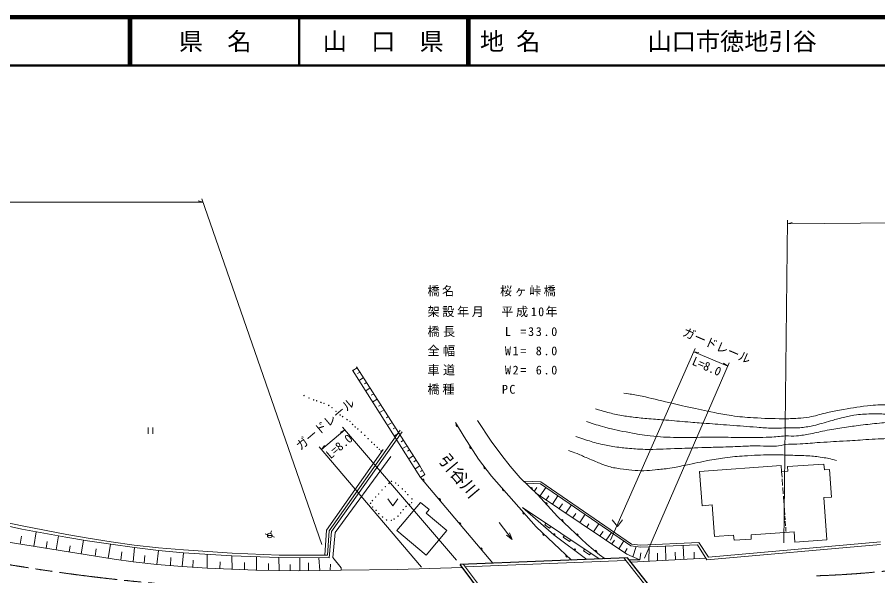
# Model space of a CAD drawing. Units: millimetres, scale not verified. Extents: x 40000 to 680000, y 20000 to 380000.
# Drawn here: x 274694 to 452642, y 264420 to 380000 of the extents above; entities that cross this region are included whole.
import ezdxf
from ezdxf.enums import TextEntityAlignment as Align

# ---------------------------------------------------------------- set-up
doc = ezdxf.new("R2010")
doc.units = ezdxf.units.MM
doc.header["$LTSCALE"] = 1000
doc.linetypes.add('CHAIN', pattern=[18.5, 12, -1.5, 3.5, -1.5])
for name, color, linetype, lineweight in [('M-BGD', 7, 'Continuous', 13), ('M-BMK', 2, 'CHAIN', 13), ('M-STR-HTXT', 7, 'Continuous', 13), ('M-STR-STR1', 1, 'Continuous', 25), ('M-TTL', 2, 'Continuous', 140), ('M-TTL-LINE', 7, 'Continuous', 50)]:
    doc.layers.add(name, color=color, linetype=linetype, lineweight=lineweight)
doc.layers.add('M-BMK-HTXT', color=7, linetype='Continuous')
doc.layers.add('M-TTL-TXT', color=7, linetype='Continuous')
doc.styles.add('ＭＳ ゴシック', font='')
doc.styles.get('ＭＳ ゴシック').set_extended_font_data('MS Gothic')

msp = doc.modelspace()

# ---------------------------------------------------------------- linework, layer by layer
at = {"layer": 'M-BGD'}
for p, q in [((344047, 307000), (358116, 284776)), ((344999, 307437), (344123, 306880)), ((357954, 287190), (344879, 307625)), ((345546, 306583), (345055, 306279)), ((346275, 305443), (345418, 304833)), ((346925, 304427), (346485, 304134)), ((347648, 303297), (346788, 302669)), ((348419, 302093), (347915, 301799)), ((349124, 300991), (348213, 300419)), ((349881, 299808), (349387, 299486)), ((350558, 298750), (349629, 298183)), ((351418, 297404), (351028, 297110)), ((352213, 296163), (351285, 295567)), ((365311, 296145), (367125, 293159)), ((369848, 296530), (372719, 292272)), ((301749, 295087), (301749, 293787)), ((302724, 293787), (302724, 295087)), ((339179, 273735), (353890, 294544)), ((339694, 273562), (354275, 294183)), ((352895, 295096), (352458, 294817)), ((353622, 293961), (352689, 293349)), ((354573, 292474), (354076, 292166)), ((367125, 293159), (370048, 288532)), ((372719, 292272), (374927, 289306)), ((338643, 273832), (350349, 290528)), ((355298, 291341), (354336, 290746)), ((355843, 290489), (355366, 290190)), ((340430, 273347), (351947, 289075)), ((356618, 289277), (355671, 288639)), ((357216, 288343), (356698, 287989)), ((370048, 288532), (372782, 285062)), ((374927, 289306), (376630, 287098)), ((357954, 287190), (356971, 286585)), ((358966, 285365), (357954, 287190)), ((376630, 287098), (378681, 284701)), ((415791, 286010), (432664, 287236)), ((432664, 287236), (432755, 285990)), ((433951, 287001), (441503, 287550)), ((433951, 287001), (434018, 286081)), ((441503, 287550), (441591, 286343)), ((358478, 286246), (358116, 286007)), ((358116, 284776), (358966, 285365)), ((358116, 284776), (373049, 267003)), ((372782, 285062), (382014, 274547)), ((415791, 286010), (416307, 278916)), ((432755, 285990), (434018, 286081)), ((432755, 285990), (432838, 284850)), ((441591, 286343), (442658, 286421)), ((442658, 286421), (443073, 280710)), ((378681, 284701), (382245, 281231)), ((382987, 283856), (379416, 283985)), ((382896, 283451), (379851, 283561)), ((401602, 270649), (382896, 283451)), ((401683, 270985), (382987, 283856)), ((432864, 284495), (432966, 283083)), ((381565, 281893), (382128, 282723)), ((400761, 268917), (381857, 281608)), ((382245, 281231), (386393, 276720)), ((384027, 282676), (382800, 280976)), ((432995, 282682), (433089, 281392)), ((351319, 280315), (352369, 278915)), ((352369, 278915), (353419, 280315)), ((353174, 273777), (358063, 279604)), ((358063, 279604), (359847, 278108)), ((384043, 280141), (384610, 280943)), ((385370, 279250), (386484, 280995)), ((433126, 280887), (433224, 279532)), ((441453, 280592), (443073, 280710)), ((441453, 280592), (442088, 271852)), ((359227, 277369), (359847, 278108)), ((395043, 267903), (379178, 278578)), ((379178, 278578), (385672, 272863)), ((386746, 278327), (387427, 279296)), ((388131, 277397), (389281, 279081)), ((416307, 278916), (418429, 279070)), ((418429, 279070), (418902, 272558)), ((433263, 278999), (433405, 277053)), ((267306, 275885), (275681, 274087)), ((267446, 276517), (275727, 274745)), ((359227, 277369), (363501, 273784)), ((386393, 276720), (388948, 274260)), ((389588, 276418), (390182, 277340)), ((391002, 275469), (392102, 277150)), ((397748, 276019), (398798, 274619)), ((398798, 274619), (399848, 276019)), ((433427, 276745), (433483, 275974)), ((275681, 274087), (284771, 272421)), ((275727, 274745), (284958, 272974)), ((374335, 275479), (377052, 271929)), ((382014, 274547), (389292, 267667)), ((384009, 275327), (383774, 274977)), ((384778, 274301), (383774, 274977)), ((385013, 274651), (384778, 274301)), ((388948, 274260), (392450, 270979)), ((392448, 274498), (392881, 275188)), ((393863, 273548), (394979, 275181)), ((433501, 275721), (433571, 274768)), ((433593, 274460), (433651, 273657)), ((275303, 270974), (275571, 272606)), ((278162, 270511), (278634, 273546)), ((282726, 269772), (283205, 272708)), ((284771, 272421), (289256, 271663)), ((284958, 272974), (289347, 272204)), ((326462, 272903), (325955, 273074)), ((326437, 272751), (327391, 272751)), ((327245, 273708), (327070, 273202)), ((327873, 272429), (327366, 272599)), ((338332, 268709), (338643, 273832)), ((338822, 268709), (339179, 273735)), ((339188, 268106), (339694, 273562)), ((339952, 268214), (340430, 273347)), ((353174, 273777), (359232, 268695)), ((359232, 268695), (363501, 273784)), ((377052, 271929), (375856, 272844)), ((377052, 271929), (376481, 273322)), ((385672, 272863), (392449, 267796)), ((387844, 272747), (387608, 272397)), ((388901, 271527), (387608, 272397)), ((395176, 272666), (395832, 273565)), ((396497, 271779), (397579, 273402)), ((418902, 272558), (422840, 272844)), ((422840, 272844), (422919, 271760)), ((426430, 272866), (435343, 273514)), ((426430, 272866), (426492, 272019)), ((433663, 273502), (433671, 273393)), ((435343, 273514), (435498, 271372)), ((272426, 271440), (294728, 267828)), ((280692, 270101), (280860, 271533)), ((285466, 269328), (285676, 270650)), ((287906, 268933), (288389, 271809)), ((289256, 271663), (294042, 270933)), ((289347, 272204), (294146, 271460)), ((293508, 268026), (293961, 270945)), ((294042, 270933), (298961, 270255)), ((294146, 271460), (298907, 270781)), ((298907, 270781), (303891, 270202)), ((389137, 271877), (388901, 271527)), ((392450, 270979), (395086, 268787)), ((397649, 271006), (398233, 271812)), ((399105, 270029), (400117, 271665)), ((403621, 270312), (401602, 270649)), ((403575, 270733), (401683, 270985)), ((415636, 271322), (403575, 270733)), ((415370, 270845), (403621, 270312)), ((408833, 267625), (408730, 270544)), ((412539, 267815), (412416, 270711)), ((417301, 267755), (415370, 270845)), ((417613, 268294), (415636, 271322)), ((453228, 270892), (417301, 267755)), ((453189, 271471), (417613, 268294)), ((422919, 271760), (426492, 272019)), ((435498, 271372), (442088, 271852)), ((290783, 268467), (291018, 269977)), ((296088, 267654), (296331, 269389)), ((298671, 267323), (298961, 270255)), ((298961, 270255), (303882, 269640)), ((303592, 266756), (303882, 269640)), ((303882, 269640), (309085, 269177)), ((303891, 270202), (309085, 269761)), ((308829, 266314), (309085, 269177)), ((309085, 269761), (319138, 269130)), ((309085, 269177), (319062, 268548)), ((313939, 265967), (313943, 268871)), ((319138, 269130), (328854, 268709)), ((328854, 268709), (338822, 268709)), ((392008, 269945), (391772, 269595)), ((393045, 268738), (391772, 269595)), ((393281, 269088), (393045, 268738)), ((395086, 268787), (396237, 267951)), ((400306, 269223), (400808, 270039)), ((403425, 267753), (400761, 268917)), ((402014, 268370), (402681, 270469)), ((403425, 267753), (403615, 269148)), ((405329, 267445), (405346, 270390)), ((407072, 267535), (407063, 269119)), ((410796, 267726), (410734, 269278)), ((414665, 267925), (414646, 269320)), ((294728, 267828), (298671, 267323)), ((298671, 267323), (303592, 266756)), ((300972, 267058), (301116, 268651)), ((306373, 266521), (306486, 268193)), ((311029, 266165), (311070, 267688)), ((316624, 265858), (316650, 267337)), ((319062, 268548), (328809, 268201)), ((319145, 265755), (319062, 268548)), ((321723, 265651), (321708, 267162)), ((324152, 265556), (324152, 268367)), ((326680, 265529), (326680, 266974)), ((328809, 268201), (339188, 268106)), ((328853, 265506), (328809, 268201)), ((333102, 265465), (333102, 268162)), ((334924, 265491), (334938, 267072)), ((337252, 265524), (337097, 268125)), ((341705, 266097), (339952, 268214)), ((367343, 266264), (400503, 267620)), ((400114, 268110), (407065, 259344)), ((401244, 267722), (403425, 267753)), ((401615, 267255), (417116, 268050)), ((303592, 266756), (308829, 266314)), ((308829, 266314), (313939, 265967)), ((313939, 265967), (324033, 265557)), ((324033, 265557), (332929, 265462)), ((331138, 265481), (331139, 266749)), ((332929, 265462), (341698, 265588)), ((339425, 265556), (339452, 266833)), ((341698, 265588), (341705, 266097)), ((341698, 265588), (353354, 265691)), ((353354, 265691), (366714, 266130)), ((366971, 266754), (373895, 257613))]:
    msp.add_line(p, q, dxfattribs=at)
for centre, radius in [((333994, 301719), 51), ((335030, 301212), 51), ((335977, 300813), 51), ((336600, 300638), 51), ((337485, 300283), 51), ((338145, 300109), 51), ((339118, 299673), 51), ((339803, 299205), 51), ((340613, 298439), 51), ((341473, 297691), 51), ((341971, 297367), 51), ((342915, 296757), 51), ((343514, 296373), 51), ((344037, 295728), 51), ((344579, 295205), 51), ((345112, 294784), 51), ((345841, 294149), 51), ((346561, 293485), 51), ((347252, 292803), 51), ((348000, 292065), 51), ((348533, 291578), 51), ((349131, 291008), 51), ((349589, 290597), 51), ((349944, 290242), 51), ((351542, 283532), 51), ((352074, 283952), 51), ((352958, 283630), 51), ((353504, 283153), 51), ((349432, 281343), 51), ((350140, 282158), 51), ((350827, 282873), 51), ((354332, 282410), 51), ((354962, 281821), 51), ((355453, 281191), 51), ((347760, 279439), 51), ((348155, 279985), 51), ((348797, 280714), 51), ((356266, 279564), 51), ((356336, 280335), 51), ((348177, 278667), 51), ((348906, 277980), 51), ((354514, 278106), 51), ((355117, 278765), 51), ((355860, 279200), 51), ((349453, 277265), 51), ((350238, 276578), 51), ((351065, 275961), 51), ((352046, 275891), 51), ((352635, 276185), 51), ((353434, 276760), 51), ((353967, 277433), 51), ((326914, 272751), 477), ((385756, 272990), 138), ((389973, 269857), 138)]:
    msp.add_circle(centre, radius, dxfattribs=at)
at = {"layer": 'M-BGD', "lineweight": 25}
for centre, start, end in [((365701, 295611), 133.95464, 288.59388), ((368520, 291056), 134.96583, 289.60506), ((371441, 286855), 140.91421, 295.55344), ((358585, 284131), 322.71645, 117.35568), ((375268, 282316), 143.96352, 298.60275), ((380975, 282388), 328.45113, 123.09037), ((361984, 280086), 322.71645, 117.35568), ((383995, 279245), 325.28142, 119.92065), ((379488, 277509), 143.96352, 298.60275), ((387321, 275749), 328.76131, 123.40054), ((366175, 275097), 322.71645, 117.35568), ((383629, 273097), 149.29064, 303.92988), ((390438, 272787), 329.54517, 124.1844), ((370563, 269874), 322.71645, 117.35568), ((388383, 268604), 149.29064, 303.92988), ((394263, 269398), 332.93351, 127.57274)]:
    msp.add_arc(centre, 256, start, end, dxfattribs=at)
at = {"layer": 'M-BGD'}
for points, knots in [([(392419, 296355), (394193, 295734), (394709, 295570), (396204, 295156), (398172, 294612), (399306, 294425), (401314, 294052), (402959, 293747), (403877, 293530), (405541, 293358), (407738, 293131), (408979, 293097), (411188, 293043), (413048, 292997), (414090, 293060), (415951, 293074), (417393, 293085), (418200, 293111), (419642, 293106), (421724, 293098), (422890, 293010), (424973, 293011), (427055, 293012), (428223, 293015), (430304, 293106), (431600, 293162), (432319, 293311), (433616, 293358), (434490, 293390), (434984, 293287), (435856, 293358), (436974, 293449), (437590, 293601), (438695, 293800), (440058, 294045), (440804, 294270), (442165, 294525), (443552, 294786), (444333, 294914), (445729, 295125), (447032, 295321), (447765, 295405), (449073, 295566), (450611, 295755), (451472, 295872), (453016, 296008), (454246, 296116), (454936, 296202), (456171, 296197), (457555, 296192), (458330, 296084), (459704, 295913), (461006, 295751), (461735, 295631), (463016, 295345), (464241, 295072), (464894, 294787), (466107, 294462), (467813, 294005), (468769, 293747), (470492, 293358), (472036, 293010), (472909, 292850), (474467, 292569), (475473, 292388), (476038, 292284), (477053, 292159), (477925, 292053), (478415, 292000), (479293, 291970), (480500, 291929), (481178, 291954), (482384, 292002), (483532, 292047), (484174, 292087), (485318, 292191), (486393, 292288), (487002, 292307), (488062, 292506), (489313, 292742), (489998, 292957), (491217, 293327), (492437, 293697), (493098, 293977), (494277, 294462), (496358, 295319), (497540, 295773), (499545, 296796), (500778, 297426), (501452, 297814), (502636, 298531), (503864, 299275), (504562, 299680), (505727, 300519), (507002, 301436), (507678, 302003), (508882, 303011), (509765, 303750), (510279, 304148), (511090, 304967), (511841, 305724), (512206, 306204), (512856, 307049), (513526, 307918), (513820, 308464), (514465, 309351), (515153, 310298), (515630, 310764), (516263, 311749), (517116, 313075), (517371, 313946), (518156, 315313), (519067, 316900), (519636, 317755), (520585, 319319), (521804, 321328), (522394, 322513), (523708, 324461), (524543, 325699), (525087, 326341), (526042, 327490), (527213, 328897), (528034, 329537), (529260, 330896), (530026, 331746), (530436, 332239), (531184, 333104), (532123, 334190), (532670, 334781), (533581, 335891), (534475, 336980), (534884, 337666), (535821, 338719), (537011, 340057), (537742, 340752), (539081, 341940), (540216, 342947), (540895, 343467), (542137, 344339), (543327, 345174), (543768, 345435), (545285, 346322)], [0, 0, 0, 0, 1, 1, 1, 2, 2, 2, 3, 3, 3, 4, 4, 4, 5, 5, 5, 6, 6, 6, 7, 7, 7, 8, 8, 8, 9, 9, 9, 10, 10, 10, 11, 11, 11, 12, 12, 12, 13, 13, 13, 14, 14, 14, 15, 15, 15, 16, 16, 16, 17, 17, 17, 18, 18, 18, 19, 19, 19, 20, 20, 20, 21, 21, 21, 22, 22, 22, 23, 23, 23, 24, 24, 24, 25, 25, 25, 26, 26, 26, 27, 27, 27, 28, 28, 28, 29, 29, 29, 30, 30, 30, 31, 31, 31, 32, 32, 32, 33, 33, 33, 34, 34, 34, 35, 35, 35, 36, 36, 36, 37, 37, 37, 38, 38, 38, 39, 39, 39, 40, 40, 40, 41, 41, 41, 42, 42, 42, 43, 43, 43, 44, 44, 44, 45, 45, 45, 46, 46, 46, 47, 47, 47, 47]), ([(394254, 298999), (395289, 298655), (395580, 298564), (396441, 298326), (397546, 298021), (398174, 297877), (399301, 297667), (400379, 297467), (400989, 297383), (402077, 297247), (403344, 297088), (404058, 297040), (405330, 296924), (406692, 296800), (407457, 296757), (408821, 296644), (410606, 296496), (411605, 296397), (413391, 296251), (414864, 296132), (415689, 296072), (417162, 295957), (419063, 295809), (420127, 295721), (422027, 295578), (424228, 295414), (425461, 295322), (427663, 295172), (428923, 295086), (429626, 294969), (430888, 294962), (432350, 294953), (433169, 295037), (434631, 295046), (435217, 295049), (435547, 294976), (436131, 295018), (437213, 295095), (437816, 295201), (438879, 295410), (440306, 295692), (441079, 295967), (442482, 296350), (443509, 296630), (444071, 296838), (445104, 297093), (446115, 297341), (446682, 297487), (447712, 297639), (449097, 297845), (449887, 297859), (451287, 297920), (452436, 297969), (453082, 297917), (454231, 297878), (456260, 297809), (457396, 297737), (459418, 297569), (461029, 297436), (461927, 297302), (463526, 297065), (465803, 296726), (467046, 296350), (469316, 295971), (470639, 295750), (471380, 295624), (472709, 295452), (474591, 295209), (475641, 295006), (477536, 294913), (479369, 294822), (480400, 294954), (482236, 294944), (483801, 294936), (484684, 294737), (486242, 294881), (487491, 294996), (488178, 295182), (489396, 295480), (491169, 295914), (492163, 296177), (493876, 296805), (495729, 297485), (496745, 297947), (498481, 298887), (499987, 299703), (500761, 300283), (502172, 301253), (503421, 302112), (504105, 302617), (505295, 303556), (506628, 304607), (507446, 305124), (508639, 306332), (509542, 307245), (510034, 307781), (510784, 308824), (512036, 310564), (512571, 311650), (513717, 313461), (514529, 314743), (514982, 315463), (515799, 316742), (517729, 319759), (518776, 321472), (520784, 324438), (521861, 326031), (522525, 326881), (523686, 328413), (525167, 330369), (526045, 331428), (527629, 333303), (528771, 334654), (529422, 335404), (530654, 336675), (532092, 338161), (533040, 338847), (534505, 340305), (536012, 341805), (536691, 342817), (538291, 344217), (538810, 344672), (539175, 344832), (539742, 345226), (540665, 345868), (540955, 346068), (542108, 346867)], [0, 0, 0, 0, 1, 1, 1, 2, 2, 2, 3, 3, 3, 4, 4, 4, 5, 5, 5, 6, 6, 6, 7, 7, 7, 8, 8, 8, 9, 9, 9, 10, 10, 10, 11, 11, 11, 12, 12, 12, 13, 13, 13, 14, 14, 14, 15, 15, 15, 16, 16, 16, 17, 17, 17, 18, 18, 18, 19, 19, 19, 20, 20, 20, 21, 21, 21, 22, 22, 22, 23, 23, 23, 24, 24, 24, 25, 25, 25, 26, 26, 26, 27, 27, 27, 28, 28, 28, 29, 29, 29, 30, 30, 30, 31, 31, 31, 32, 32, 32, 33, 33, 33, 34, 34, 34, 35, 35, 35, 36, 36, 36, 37, 37, 37, 38, 38, 38, 39, 39, 39, 40, 40, 40, 41, 41, 41, 42, 42, 42, 42]), ([(400160, 302216), (401581, 302015), (401971, 301943), (403125, 301732), (405348, 301327), (406559, 300934), (408761, 300428), (410633, 299999), (411680, 299750), (413556, 299335), (415624, 298878), (416777, 298594), (418855, 298189), (420237, 297919), (421008, 297747), (422402, 297558), (424158, 297319), (425149, 297231), (426917, 297123), (429320, 296977), (430671, 296926), (433079, 296922), (434254, 296920), (434913, 296931), (436086, 297006), (437026, 297066), (437558, 297086), (438483, 297258), (439807, 297505), (440516, 297793), (441827, 298099), (442961, 298364), (443605, 298479), (444750, 298688), (446996, 299099), (448253, 299357), (450523, 299603), (452178, 299782), (453117, 299798), (454781, 299761), (456476, 299723), (457420, 299575), (459103, 299382), (461068, 299158), (462154, 298914), (464119, 298688), (466381, 298429), (467658, 298383), (469923, 298152), (471687, 297972), (472667, 297790), (474434, 297647), (475934, 297526), (476777, 297474), (478282, 297458), (480180, 297438), (481248, 297436), (483140, 297584), (485211, 297746), (486368, 297917), (488408, 298310), (490392, 298691), (491500, 298954), (493424, 299571), (495021, 300084), (495928, 300372), (497430, 301117), (499261, 302026), (500235, 302637), (501975, 303710), (502866, 304259), (503372, 304562), (504204, 305196), (504837, 305678), (505177, 305972), (505746, 306528), (506965, 307719), (507629, 308409), (508746, 309696), (509425, 310477), (509827, 310898), (510443, 311729), (511742, 313482), (512396, 314520), (513541, 316377), (514976, 318703), (515597, 320113), (516941, 322493), (518047, 324452), (518591, 325595), (519801, 327491), (520566, 328690), (521045, 329330), (521904, 330463), (522914, 331795), (523521, 332513), (524652, 333744), (525600, 334776), (526124, 335370), (527190, 336281), (527970, 336949), (528453, 337268), (529278, 337880), (529815, 338277), (530146, 338458), (530666, 338875), (531320, 339399), (531648, 339739), (532265, 340305), (533275, 341232), (533822, 341772), (534816, 342717), (535816, 343667), (536360, 344215), (537368, 345156), (537994, 345740), (538195, 345926), (538980, 346642)], [0, 0, 0, 0, 1, 1, 1, 2, 2, 2, 3, 3, 3, 4, 4, 4, 5, 5, 5, 6, 6, 6, 7, 7, 7, 8, 8, 8, 9, 9, 9, 10, 10, 10, 11, 11, 11, 12, 12, 12, 13, 13, 13, 14, 14, 14, 15, 15, 15, 16, 16, 16, 17, 17, 17, 18, 18, 18, 19, 19, 19, 20, 20, 20, 21, 21, 21, 22, 22, 22, 23, 23, 23, 24, 24, 24, 25, 25, 25, 26, 26, 26, 27, 27, 27, 28, 28, 28, 29, 29, 29, 30, 30, 30, 31, 31, 31, 32, 32, 32, 33, 33, 33, 34, 34, 34, 35, 35, 35, 36, 36, 36, 37, 37, 37, 38, 38, 38, 39, 39, 39, 39]), ([(390194, 293212), (391145, 292898), (391396, 292820), (392171, 292582), (393403, 292202), (394089, 291965), (395346, 291677), (396479, 291418), (397121, 291304), (398269, 291130), (399455, 290951), (400125, 290884), (401319, 290773), (402572, 290656), (403277, 290605), (404536, 290584), (406902, 290544), (408228, 290657), (410593, 290731), (412795, 290800), (414027, 290870), (416229, 290941), (417748, 290990), (418600, 290998), (420119, 291046), (421738, 291098), (422644, 291139), (424262, 291194), (425544, 291237), (426261, 291305), (427543, 291299), (428677, 291293), (429311, 291195), (430445, 291215), (431103, 291226), (431474, 291242), (432127, 291320), (432921, 291414), (433349, 291596), (434146, 291656), (435088, 291728), (435621, 291658), (436565, 291698), (438186, 291767), (439088, 291907), (440708, 292014), (442859, 292155), (444066, 292197), (446217, 292329), (448000, 292438), (448997, 292529), (450781, 292624), (452751, 292728), (453855, 292833), (455828, 292813), (457293, 292798), (458111, 292696), (459571, 292582), (461036, 292466), (461867, 292456), (463315, 292203), (464559, 291985), (465230, 291737), (466448, 291404), (467762, 291044), (468509, 290872), (469792, 290415), (470999, 289986), (471631, 289630), (472820, 289154), (473881, 288729), (474508, 288572), (475556, 288119), (476141, 287866), (476338, 287780), (477039, 287441)], [0, 0, 0, 0, 1, 1, 1, 2, 2, 2, 3, 3, 3, 4, 4, 4, 5, 5, 5, 6, 6, 6, 7, 7, 7, 8, 8, 8, 9, 9, 9, 10, 10, 10, 11, 11, 11, 12, 12, 12, 13, 13, 13, 14, 14, 14, 15, 15, 15, 16, 16, 16, 17, 17, 17, 18, 18, 18, 19, 19, 19, 20, 20, 20, 21, 21, 21, 22, 22, 22, 23, 23, 23, 24, 24, 24, 25, 25, 25, 25]), ([(388719, 290337), (389555, 290071), (389792, 289989), (390465, 289727), (391338, 289387), (391788, 289103), (392652, 288738), (393280, 288473), (393638, 288341), (394271, 288086), (395191, 287716), (395679, 287433), (396626, 287140), (397685, 286812), (398308, 286727), (399402, 286551), (400333, 286402), (400860, 286354), (401800, 286278), (402759, 286201), (403298, 286133), (404260, 286152), (405191, 286170), (405710, 286253), (406637, 286341), (407821, 286453), (408487, 286506), (409665, 286677), (410966, 286867), (411678, 287071), (412967, 287329), (414873, 287711), (415933, 287964), (417845, 288318), (419269, 288581), (420068, 288729), (421505, 288907), (423133, 289108), (424052, 289163), (425690, 289264), (427790, 289393), (428969, 289444), (431073, 289453), (432634, 289460), (433508, 289396), (435069, 289348), (436285, 289311), (436968, 289331), (438181, 289243), (439343, 289159), (439996, 289110), (441147, 288928), (442316, 288742), (442723, 288641), (444112, 288297)], [0, 0, 0, 0, 1, 1, 1, 2, 2, 2, 3, 3, 3, 4, 4, 4, 5, 5, 5, 6, 6, 6, 7, 7, 7, 8, 8, 8, 9, 9, 9, 10, 10, 10, 11, 11, 11, 12, 12, 12, 13, 13, 13, 14, 14, 14, 15, 15, 15, 16, 16, 16, 17, 17, 17, 18, 18, 18, 18])]:
    msp.add_open_spline(points, degree=3, knots=knots, dxfattribs=at)
at = {"layer": 'M-BMK'}
for centre, radius, start, end in [((338339, 657420), 396120, 259.35662, 273.82963), ((433658, 460481), 196163, 271.84933, 279.55894)]:
    msp.add_arc(centre, radius, start, end, dxfattribs=at)
at = {"layer": 'M-STR-HTXT'}
for p, q in [((95690, 341755), (313114, 341755)), ((313114, 341755), (312107, 341977)), ((337699, 270914), (312872, 342451)), ((433230, 271221), (433965, 337998)), ((433957, 337262), (485058, 337755)), ((433957, 337262), (434955, 337521)), ((397354, 271814), (414905, 311469)), ((414606, 310795), (421600, 307790)), ((414606, 310795), (415624, 310630)), ((404374, 268037), (421893, 308466)), ((421600, 307790), (420763, 308391)), ((337609, 290532), (342439, 294622)), ((342439, 294622), (341527, 294141)), ((365507, 267625), (341960, 295182)), ((358301, 266179), (337132, 291094)), ((337609, 290532), (338211, 291369))]:
    msp.add_line(p, q, dxfattribs=at)
at = {"layer": 'M-STR-STR1'}
for p, q in [((400911, 268143), (366263, 266726)), ((407856, 259386), (400911, 268143)), ((373193, 257576), (366263, 266726))]:
    msp.add_line(p, q, dxfattribs=at)
at = {"layer": 'M-TTL'}
msp.add_line((680000, 380000), (40000, 380000), dxfattribs=at)
at = {"layer": 'M-TTL-LINE'}
for p, q in [((297750, 380000), (297750, 370000)), ((298250, 380000), (298250, 370000)), ((333000, 380000), (333000, 370000)), ((367750, 380000), (367750, 370000)), ((368250, 380000), (368250, 370000)), ((40000, 370000), (680000, 370000))]:
    msp.add_line(p, q, dxfattribs=at)

# ---------------------------------------------------------------- texts
at = {"layer": 'M-BMK-HTXT', "style": 'ＭＳ ゴシック'}
msp.add_text('引谷川', height=2566, rotation=309.941, dxfattribs=at).set_placement((361158, 287801), align=Align.BOTTOM_LEFT)
at = {"layer": 'M-STR-HTXT', "style": 'ＭＳ ゴシック'}
for s, rotation, p in [('ガードレール', 336.747, (411893, 313657)), ('L=8.0', 336.747, (413853, 307657)), ('ガードレール', 40.26, (333620, 289841)), ('L=8.0', 40.26, (339844, 288075))]:
    msp.add_text(s, height=1833, rotation=rotation, dxfattribs=at).set_placement(p, align=Align.BOTTOM_LEFT)
at = {"layer": 'M-STR-HTXT', "char_height": 1833, "attachment_point": 7, "style": 'ＭＳ ゴシック'}
for s, insert in [('\\T1.2;橋名\u3000\u3000\u3000桜ヶ峠橋', (359537, 322218)), ('\\T1.22;架設年月\u3000平成10年', (359537, 317922)), ('\\T1.28;橋長\u3000\u3000\u3000L\\~=33.0', (359537, 313824)), ('\\T1.28;全幅\u3000\u3000\u3000W1=\\~8.0', (359537, 309844)), ('\\T1.28;車道\u3000\u3000\u3000W2=\\~6.0', (359537, 305864)), ('\\T1.23;橋種\u3000\u3000\u3000PC', (359537, 301884))]:
    msp.add_mtext(s, dxfattribs=dict(at, insert=insert))
at = {"layer": 'M-TTL-TXT', "style": 'ＭＳ ゴシック'}
for s, p in [('県\u3000名', (315625, 375000)), ('山\u3000口\u3000県', (350375, 375000))]:
    msp.add_text(s, height=3666, dxfattribs=at).set_placement(p, align=Align.MIDDLE_CENTER)
for s, p in [('地 名', (370380, 375000)), ('山口市徳地引谷', (405024, 375000))]:
    msp.add_text(s, height=3666, dxfattribs=at).set_placement(p, align=Align.MIDDLE_LEFT)

doc.saveas('drawing.dxf')
